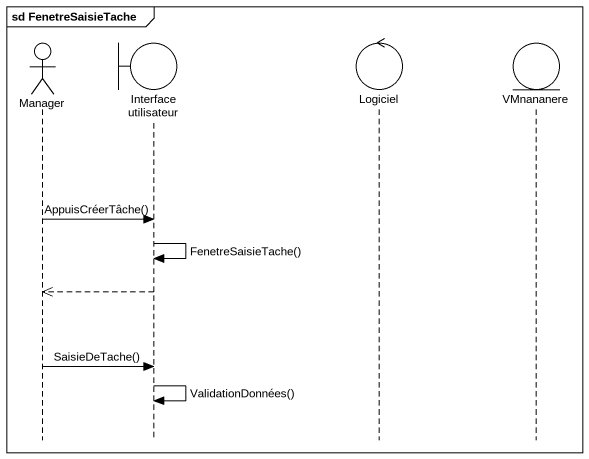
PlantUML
@startuml
mainframe sd FenetreSaisieTache
hide footbox
actor Manager
boundary "Interface utilisateur" as Interface_utilisateur
control Logiciel
entity VMnananere

Manager -> Interface_utilisateur : AppuisCréerTâche()
Interface_utilisateur -> Interface_utilisateur : FenetreSaisieTache()
Interface_utilisateur -->> Manager
Manager -> Interface_utilisateur : SaisieDeTache()
Interface_utilisateur -> Interface_utilisateur : ValidationDonnées()
@enduml
